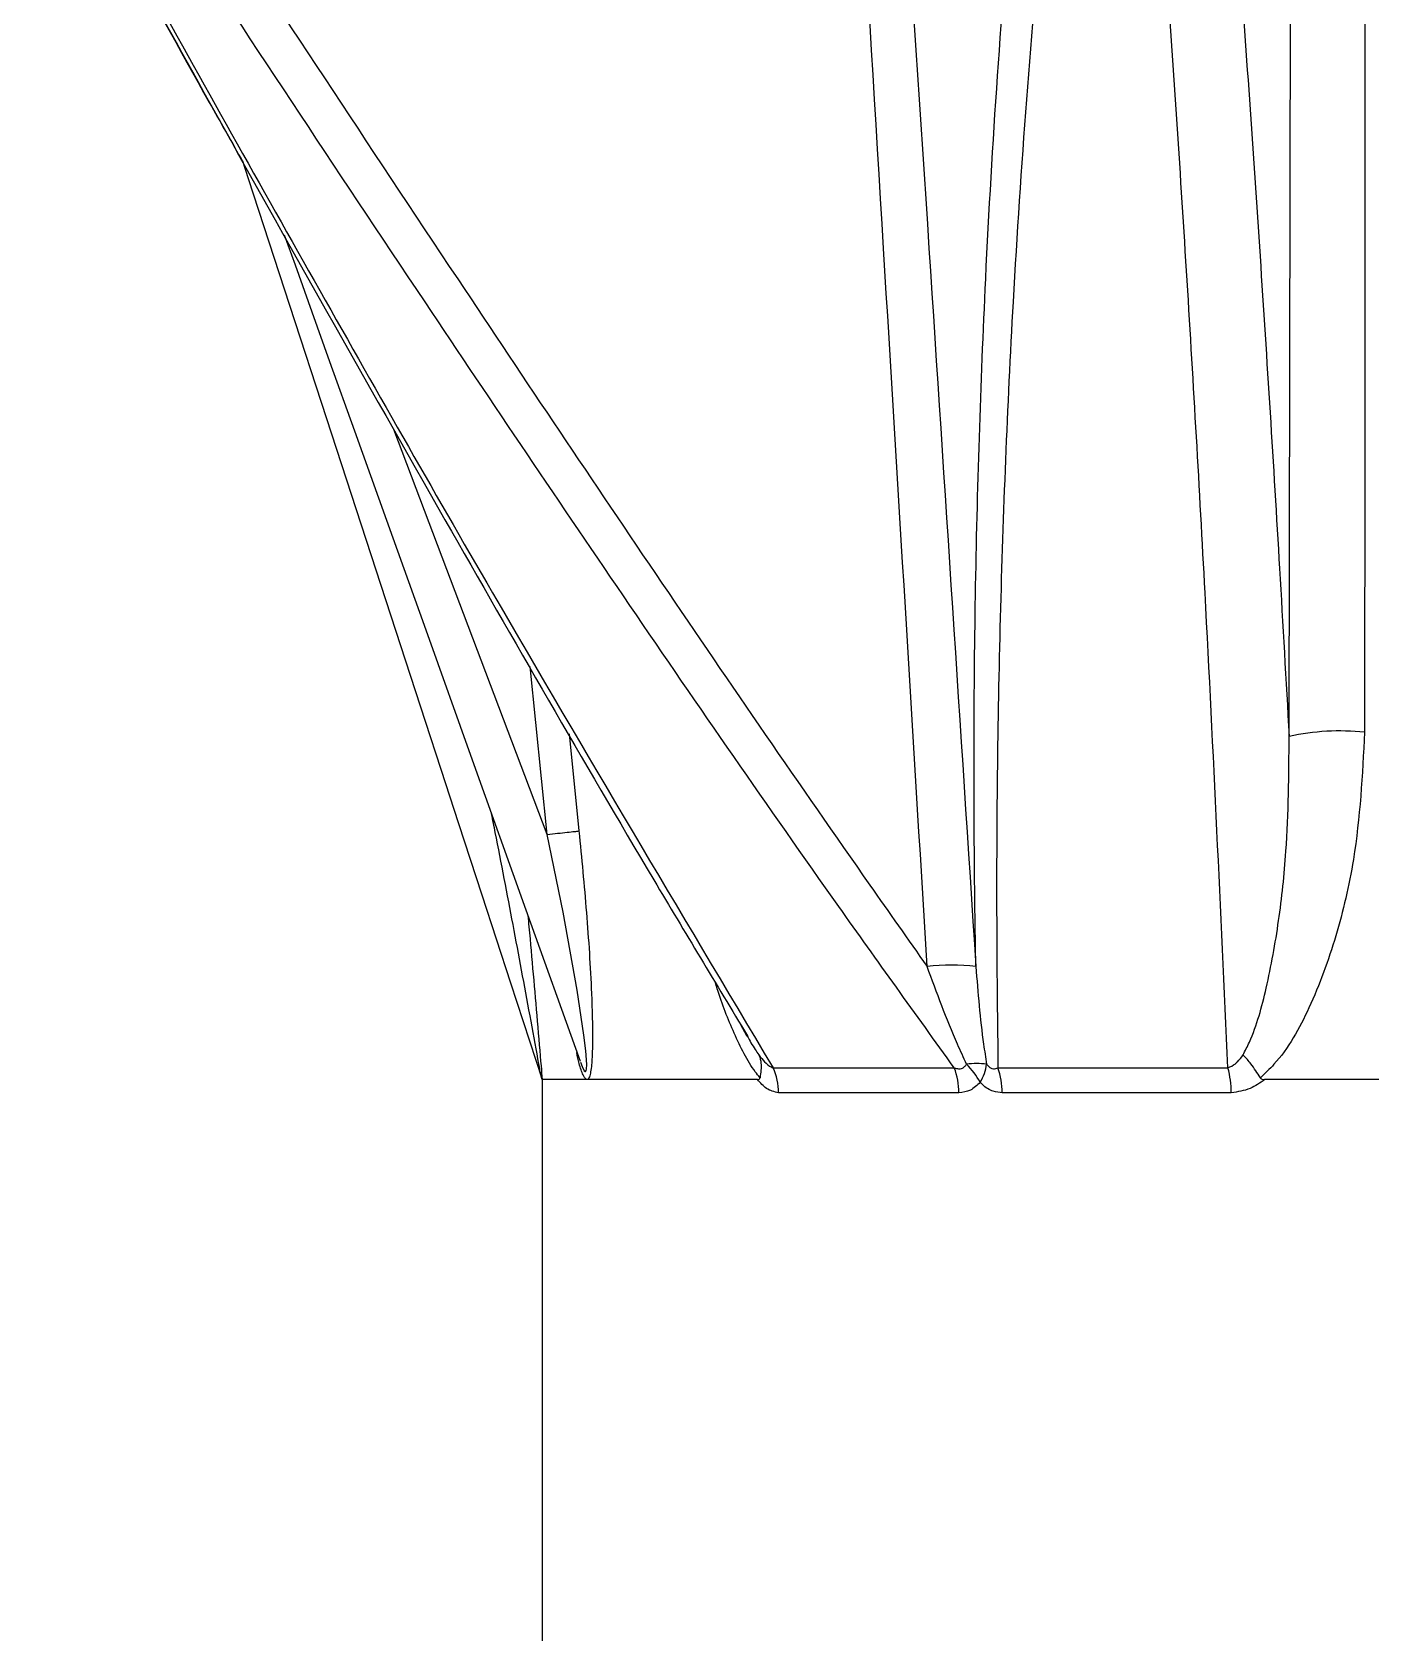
# Model space of a CAD drawing. Extents: x 8 to 113, y 1 to 87.
# Drawn here: x 45.587 to 47.871, y 19.23 to 21.959 of the extents above; entities that cross this region are included whole.
import ezdxf

# ---------------------------------------------------------------- set-up
doc = ezdxf.new("R2010")
doc.units = 0
doc.header["$MEASUREMENT"] = 0
doc.layers.add('OBJECT', color=7, linetype='CONTINUOUS')

msp = doc.modelspace()

# ---------------------------------------------------------------- linework, layer by layer
at = {"layer": 'OBJECT'}
for p, q in [((46.4657, 20.5915), (46.2045, 21.282)), ((46.4657, 20.5915), (46.4367, 20.8775)), ((46.5031, 20.763), (46.5199, 20.5973)), ((46.8066, 20.247), (46.7954, 20.2677)), ((46.7987, 20.2615), (46.8073, 20.2474)), ((46.4572, 20.1735), (46.4572, 17.6014)), ((46.4573, 20.1735), (46.4572, 20.1735)), ((46.5328, 20.1735), (46.4573, 20.1735)), ((46.5347, 20.1735), (46.5328, 20.1735)), ((46.8244, 20.1735), (46.5347, 20.1735)), ((46.8511, 20.1934), (47.16, 20.1934)), ((47.2345, 20.1934), (47.6266, 20.1934)), ((48.3708, 20.1735), (47.6896, 20.1735)), ((47.1677, 20.151), (46.8601, 20.151)), ((47.6323, 20.151), (47.2418, 20.151))]:
    msp.add_line(p, q, dxfattribs=at)
at = {"layer": 'OBJECT', "flags": 128}
for points in [[(45.9462, 21.7398), (45.9561, 21.7095), (46.0264, 21.4939), (46.0895, 21.3006), (46.2578, 20.7847), (46.2846, 20.7027), (46.3148, 20.61), (46.3544, 20.4886), (46.4034, 20.3384), (46.4572, 20.1735)], [(46.0173, 21.6138), (46.0358, 21.5622), (46.0644, 21.4821), (46.0948, 21.3975), (46.137, 21.2796), (46.1916, 21.1272), (46.2586, 20.9403), (46.3379, 20.7188), (46.4296, 20.4629), (46.522, 20.2049)], [(46.5228, 20.2031), (46.5255, 20.1957), (46.5291, 20.1886), (46.5306, 20.1873), (46.5314, 20.1873), (46.5324, 20.1888), (46.5329, 20.1912), (46.5332, 20.1993), (46.5316, 20.2227), (46.5285, 20.2493), (46.5169, 20.3259), (46.4928, 20.4588), (46.4657, 20.5915), (46.4657, 20.5915), (46.4657, 20.5915)]]:
    msp.add_lwpolyline(points, dxfattribs=at)
at = {"layer": 'OBJECT'}
for centre, radius, start, end in [((47.8179, 20.3633), 0.4045, 84.0685, 102.4138), ((47.1553, 19.9931), 0.3755, 83.6456, 96.3544), ((47.198, 20.0777), 0.1231, 82.0152, 97.9848), ((47.0797, 20.0982), 0.1433, 29.5708, 45.0656), ((47.13, 20.2123), 0.0861, 329.7586, 351.5746), ((46.4142, 20.1691), 0.0434, 5.8487, 23.1892), ((46.7564, 20.1513), 0.1037, 359.8383, 23.9672), ((47.0491, 20.1514), 0.1186, 359.7661, 20.7062), ((47.1188, 20.1515), 0.123, 359.7552, 19.909), ((47.4777, 20.1517), 0.1546, 359.7348, 15.6393)]:
    msp.add_arc(centre, radius, start, end, dxfattribs=at)
for points, knots in [([(47.1137, 20.3662), (47.089, 20.7743), (47.0368, 21.6334), (46.9848, 22.4926), (46.9575, 22.9437)], [0, 0, 0, 0, 0.474885, 1, 1, 1, 1]), ([(47.0276, 22.9437), (47.0574, 22.4926), (47.1142, 21.6334), (47.1702, 20.7743), (47.1968, 20.3662)], [0, 0, 0, 0, 0.525115, 1, 1, 1, 1]), ([(45.6391, 22.5629), (45.7128, 22.45), (45.9358, 22.1082), (46.2758, 21.5929), (46.6605, 21.0192), (46.9284, 20.629), (47.0811, 20.4125), (47.1137, 20.3662)], [0, 0, 0, 0, 0.153334, 0.46403, 0.699966, 0.935902, 1, 1, 1, 1]), ([(47.1968, 20.3662), (47.1963, 20.3986), (47.1928, 20.608), (47.1934, 20.998), (47.2124, 21.5881), (47.2477, 22.1105), (47.2846, 22.4523), (47.2965, 22.5629)], [0, 0, 0, 0, 0.044855, 0.290411, 0.53597, 0.849781, 1, 1, 1, 1]), ([(47.16, 20.1934), (47.0942, 20.2849), (46.9067, 20.5456), (46.6059, 20.9812), (46.2201, 21.5534), (45.8842, 22.061), (45.6656, 22.3955), (45.5961, 22.5018)], [0, 0, 0, 0, 0.121204, 0.344947, 0.568692, 0.86299, 1, 1, 1, 1]), ([(47.3482, 22.5018), (47.3364, 22.3978), (47.2982, 22.0633), (47.2595, 21.5486), (47.2357, 20.96), (47.2307, 20.5247), (47.2336, 20.2711), (47.2345, 20.1934)], [0, 0, 0, 0, 0.13406, 0.431308, 0.664187, 0.897064, 1, 1, 1, 1]), ([(47.731, 20.7584), (47.7318, 21.1648), (47.7329, 21.7362), (47.7339, 22.3076), (47.7342, 22.4727)], [0, 0, 0, 0, 0.711179, 1, 1, 1, 1]), ([(47.6173, 22.4512), (47.6263, 22.338), (47.6494, 22.0461), (47.682, 21.5768), (47.7102, 21.1258), (47.7256, 20.8538), (47.731, 20.7584)], [0, 0, 0, 0, 0.199568, 0.514747, 0.82987, 1, 1, 1, 1]), ([(47.8603, 22.4583), (47.8602, 22.3004), (47.8601, 21.7362), (47.8599, 21.172), (47.8597, 20.7657)], [0, 0, 0, 0, 0.279792, 1, 1, 1, 1]), ([(45.5873, 22.3873), (45.6873, 22.2043), (45.8059, 21.9873), (45.9277, 21.7718), (45.9468, 21.738)], [0, 0, 0, 0, 0.8432159, 1, 1, 1, 1]), ([(45.5877, 22.3873), (45.6881, 22.2045), (45.9195, 21.7832), (46.273, 21.1586), (46.5781, 20.6277), (46.7538, 20.3367), (46.8071, 20.2483)], [0, 0, 0, 0, 0.254306, 0.586097, 0.87434, 1, 1, 1, 1]), ([(45.5948, 22.3857), (45.6529, 22.2803), (45.8094, 21.9963), (46.0679, 21.5352), (46.425, 20.9077), (46.6904, 20.4628), (46.8511, 20.1934)], [0, 0, 0, 0, 0.142911, 0.385319, 0.627793, 1, 1, 1, 1]), ([(47.6266, 20.1934), (47.6143, 20.4628), (47.594, 20.9077), (47.5578, 21.5352), (47.5276, 21.9963), (47.5061, 22.2803), (47.4981, 22.3857)], [0, 0, 0, 0, 0.372207, 0.614681, 0.857089, 1, 1, 1, 1]), ([(47.6524, 20.2154), (47.6561, 20.2226), (47.6739, 20.2574), (47.6945, 20.3347), (47.7145, 20.4438), (47.7297, 20.5869), (47.7305, 20.6928), (47.731, 20.7584)], [0, 0, 0, 0, 0.047486, 0.228449, 0.44127, 0.654254, 1, 1, 1, 1]), ([(47.8597, 20.7657), (47.8559, 20.6928), (47.8497, 20.5747), (47.8131, 20.4173), (47.7695, 20.2987), (47.7242, 20.2161), (47.6898, 20.184), (47.6819, 20.1766)], [0, 0, 0, 0, 0.337984, 0.547774, 0.757118, 0.94375, 1, 1, 1, 1]), ([(46.454, 20.1861), (46.4527, 20.1935), (46.4475, 20.2225), (46.4317, 20.3094), (46.4077, 20.4375), (46.3856, 20.5529), (46.3731, 20.6158), (46.371, 20.6264)], [0, 0, 0, 0, 0.058098, 0.228809, 0.577779, 0.929489, 1, 1, 1, 1]), ([(46.4657, 20.5915), (46.4718, 20.5921), (46.484, 20.5934), (46.5002, 20.5951), (46.5132, 20.5965), (46.5177, 20.597), (46.5199, 20.5973)], [0, 0, 0, 0, 0.250002, 0.500002, 0.75, 1, 1, 1, 1]), ([(46.5199, 20.5973), (46.5244, 20.5509), (46.5334, 20.4583), (46.5412, 20.3383), (46.5436, 20.2557), (46.5426, 20.2114), (46.5408, 20.19), (46.5379, 20.1773), (46.5359, 20.1741), (46.5347, 20.1735), (46.5347, 20.1735)], [0, 0, 0, 0, 0.307452, 0.614313, 0.797967, 0.866183, 0.934529, 0.96717, 0.999916, 1, 1, 1, 1]), ([(46.4328, 20.4538), (46.4334, 20.4471), (46.4391, 20.3858), (46.4466, 20.2995), (46.4544, 20.2077), (46.4567, 20.1809), (46.4573, 20.1735)], [0, 0, 0, 0, 0.066636, 0.614092, 0.892743, 1, 1, 1, 1]), ([(47.1809, 20.1997), (47.1758, 20.2109), (47.1508, 20.2651), (47.1301, 20.3215), (47.1137, 20.3662)], [0, 0, 0, 0, 0.208061, 1, 1, 1, 1]), ([(47.1968, 20.3662), (47.2004, 20.3215), (47.2048, 20.2651), (47.2134, 20.2109), (47.2152, 20.1997)], [0, 0, 0, 0, 0.791938, 1, 1, 1, 1]), ([(46.8288, 20.1766), (46.826, 20.18), (46.8093, 20.2006), (46.784, 20.2515), (46.7628, 20.3047), (46.7537, 20.3354), (46.7527, 20.3389)], [0, 0, 0, 0, 0.084035, 0.513832, 0.944153, 1, 1, 1, 1]), ([(46.8067, 20.2481), (46.8111, 20.24), (46.8174, 20.2285), (46.8246, 20.2184), (46.8268, 20.2154)], [0, 0, 0, 0, 0.696547, 1, 1, 1, 1]), ([(46.5328, 20.1735), (46.5324, 20.1738), (46.5305, 20.1749), (46.5261, 20.1828), (46.5206, 20.1981), (46.5175, 20.2133), (46.5162, 20.2199)], [0, 0, 0, 0, 0.074862, 0.3028383, 0.701721, 1, 1, 1, 1]), ([(46.8268, 20.2154), (46.83, 20.2114), (46.8365, 20.2033), (46.8449, 20.1958), (46.8499, 20.1938), (46.8511, 20.1934)], [0, 0, 0, 0, 0.422883, 0.860819, 1, 1, 1, 1]), ([(46.8268, 20.2154), (46.8269, 20.2151), (46.8286, 20.2108), (46.8319, 20.1987), (46.83, 20.1851), (46.8288, 20.1766)], [0, 0, 0, 0, 0.025538, 0.384792, 1, 1, 1, 1]), ([(47.16, 20.1934), (47.1625, 20.1927), (47.1667, 20.1915), (47.1728, 20.1922), (47.1777, 20.1949), (47.1799, 20.1982), (47.1809, 20.1997)], [0, 0, 0, 0, 0.311822, 0.533742, 0.787677, 1, 1, 1, 1]), ([(47.2152, 20.1997), (47.2158, 20.1988), (47.2178, 20.1962), (47.2217, 20.1931), (47.2279, 20.1912), (47.2319, 20.1925), (47.2345, 20.1934)], [0, 0, 0, 0, 0.114012, 0.360983, 0.595637, 1, 1, 1, 1]), ([(47.6266, 20.1934), (47.631, 20.1954), (47.6369, 20.198), (47.6453, 20.206), (47.6494, 20.2114), (47.6524, 20.2154)], [0, 0, 0, 0, 0.434709, 0.576756, 1, 1, 1, 1]), ([(47.6819, 20.1766), (47.6768, 20.1846), (47.6683, 20.1981), (47.6574, 20.2104), (47.6527, 20.2151), (47.6524, 20.2154)], [0, 0, 0, 0, 0.578651, 0.97447, 1, 1, 1, 1]), ([(46.4572, 20.1735), (46.4572, 20.1736), (46.4559, 20.1777), (46.4549, 20.182), (46.454, 20.1861)], [0, 0, 0, 0, 0.02165, 1, 1, 1, 1]), ([(46.8244, 20.1735), (46.825, 20.1735), (46.8262, 20.1736), (46.8276, 20.1744), (46.8284, 20.1755), (46.8287, 20.1763), (46.8288, 20.1766)], [0, 0, 0, 0, 0.352769, 0.708066, 0.888815, 1, 1, 1, 1]), ([(46.8601, 20.151), (46.8531, 20.1525), (46.8402, 20.1554), (46.8294, 20.1678), (46.8244, 20.1735)], [0, 0, 0, 0, 0.540586, 1, 1, 1, 1]), ([(47.6896, 20.1735), (47.6814, 20.1678), (47.6636, 20.1554), (47.6433, 20.1525), (47.6323, 20.151)], [0, 0, 0, 0, 0.459412, 1, 1, 1, 1]), ([(47.6819, 20.1766), (47.6822, 20.1762), (47.6829, 20.1751), (47.6851, 20.174), (47.6874, 20.1735), (47.6891, 20.1735), (47.6896, 20.1735)], [0, 0, 0, 0, 0.170605, 0.396322, 0.817752, 1, 1, 1, 1]), ([(47.2044, 20.1689), (47.1989, 20.1637), (47.1877, 20.1531), (47.1745, 20.1517), (47.1677, 20.151)], [0, 0, 0, 0, 0.489204, 1, 1, 1, 1]), ([(47.2418, 20.151), (47.2367, 20.1514), (47.2247, 20.1525), (47.2121, 20.1605), (47.2056, 20.1676), (47.2044, 20.1689)], [0, 0, 0, 0, 0.379836, 0.882483, 1, 1, 1, 1])]:
    msp.add_open_spline(points, degree=3, knots=knots, dxfattribs=at)

doc.saveas('drawing.dxf')
